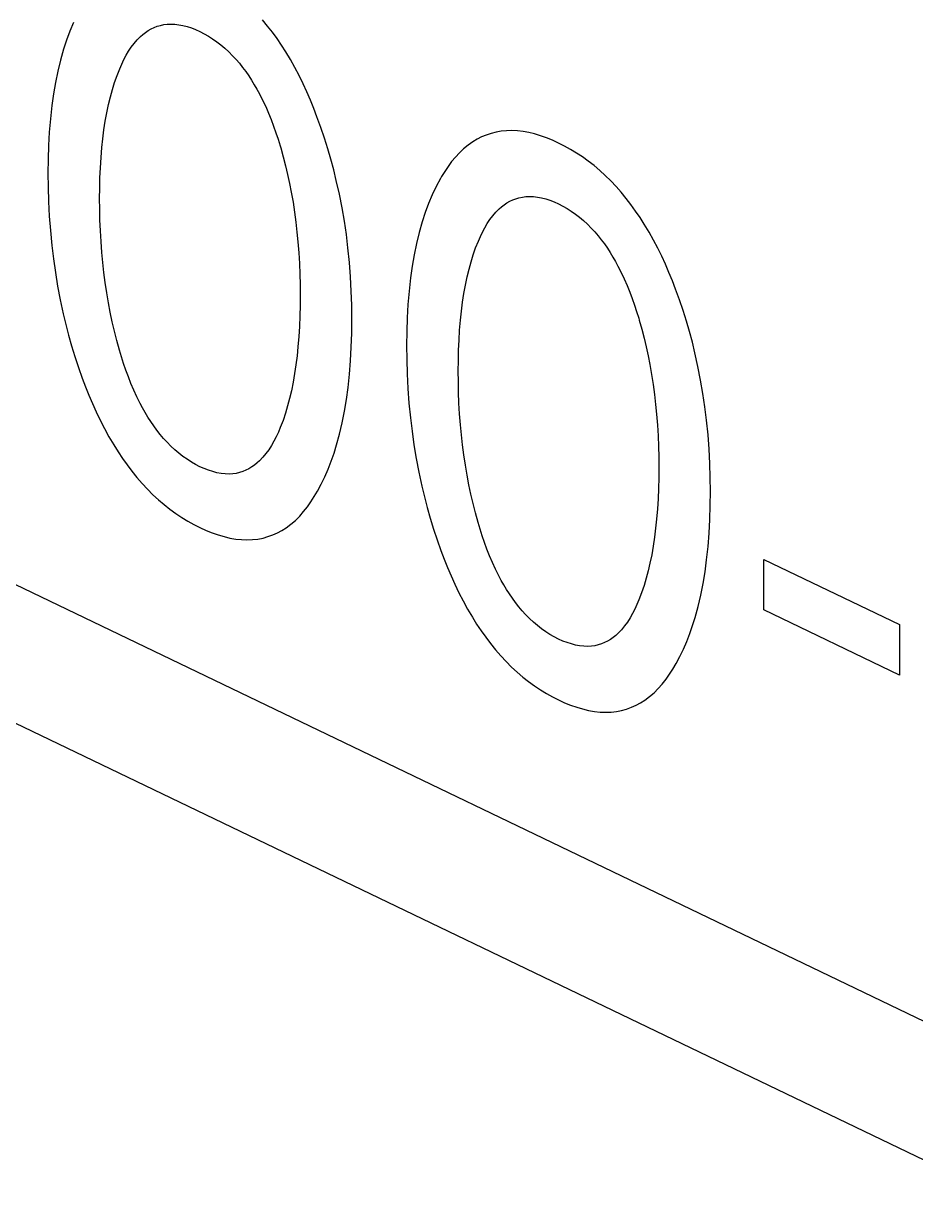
# Model space of a CAD drawing. Extents: x 0 to 420, y 0 to 297.
# Drawn here: x 196.187 to 198.495, y 119.639 to 122.645 of the extents above; entities that cross this region are included whole.
import ezdxf

# ---------------------------------------------------------------- set-up
doc = ezdxf.new("R2010")
doc.units = 0
doc.header["$LTSCALE"] = 23.1
doc.layers.add('40000_ISO', color=7, linetype='CONTINUOUS')

msp = doc.modelspace()

# ---------------------------------------------------------------- linework, layer by layer
at = {"layer": '40000_ISO', "color": 7, "linetype": 'CONTINUOUS'}
for p, q in [((151.239, 142.7894), (204.6505, 117.1157)), ((151.4456, 142.3318), (204.8571, 116.6581)), ((196.3076, 122.6249), (196.299, 122.6017)), ((196.317, 122.6473), (196.3076, 122.6249)), ((196.5033, 122.6215), (196.5104, 122.6263)), ((196.5104, 122.6263), (196.5177, 122.6305)), ((196.5177, 122.6305), (196.5254, 122.6342)), ((196.5254, 122.6342), (196.5334, 122.6373)), ((196.5334, 122.6373), (196.5417, 122.6398)), ((196.5417, 122.6398), (196.5503, 122.6417)), ((196.5503, 122.6417), (196.5593, 122.6428)), ((196.5593, 122.6428), (196.5691, 122.6432)), ((196.5691, 122.6432), (196.5792, 122.6427)), ((196.5792, 122.6427), (196.5896, 122.6415)), ((196.5896, 122.6415), (196.6002, 122.6394)), ((196.6002, 122.6394), (196.611, 122.6366)), ((196.611, 122.6366), (196.6219, 122.6331)), ((196.6219, 122.6331), (196.6329, 122.6288)), ((196.6329, 122.6288), (196.6439, 122.6239)), ((196.8189, 122.6381), (196.806, 122.6538)), ((196.8313, 122.622), (196.8189, 122.6381)), ((196.299, 122.6017), (196.2912, 122.5779)), ((196.4738, 122.5931), (196.4817, 122.6023)), ((196.4817, 122.6023), (196.4902, 122.6108)), ((196.4902, 122.6108), (196.4966, 122.6164)), ((196.4966, 122.6164), (196.5033, 122.6215)), ((196.6439, 122.6239), (196.655, 122.6182)), ((196.655, 122.6182), (196.666, 122.6119)), ((196.666, 122.6119), (196.6769, 122.605)), ((196.6769, 122.605), (196.6877, 122.5974)), ((196.6877, 122.5974), (196.6983, 122.5892)), ((196.8433, 122.6055), (196.8313, 122.622)), ((196.8547, 122.5886), (196.8433, 122.6055)), ((196.2912, 122.5779), (196.2833, 122.5501)), ((196.4533, 122.5624), (196.4597, 122.5731)), ((196.4597, 122.5731), (196.4665, 122.5834)), ((196.4665, 122.5834), (196.4738, 122.5931)), ((196.6983, 122.5892), (196.7087, 122.5805)), ((196.7087, 122.5805), (196.7188, 122.5712)), ((196.7188, 122.5712), (196.7286, 122.5614)), ((196.8657, 122.5715), (196.8547, 122.5886)), ((196.878, 122.5511), (196.8657, 122.5715)), ((196.2833, 122.5501), (196.2764, 122.5216)), ((196.4367, 122.5277), (196.4419, 122.5396)), ((196.4419, 122.5396), (196.4474, 122.5512)), ((196.4474, 122.5512), (196.4533, 122.5624)), ((196.7286, 122.5614), (196.7375, 122.5517)), ((196.7375, 122.5517), (196.7462, 122.5416)), ((196.7462, 122.5416), (196.7545, 122.5311)), ((196.8895, 122.5305), (196.878, 122.5511)), ((196.2764, 122.5216), (196.2704, 122.4924)), ((196.4234, 122.4922), (196.4297, 122.5102)), ((196.4297, 122.5102), (196.4367, 122.5277)), ((196.7545, 122.5311), (196.7625, 122.5203)), ((196.7625, 122.5203), (196.7701, 122.5092)), ((196.7701, 122.5092), (196.7775, 122.4979)), ((196.9004, 122.5097), (196.8895, 122.5305)), ((196.9107, 122.4887), (196.9004, 122.5097)), ((196.2704, 122.4924), (196.2653, 122.4626)), ((196.4176, 122.4737), (196.4234, 122.4922)), ((196.7775, 122.4979), (196.7846, 122.4864)), ((196.7846, 122.4864), (196.7913, 122.4747)), ((196.7913, 122.4747), (196.7977, 122.4629)), ((196.9204, 122.4675), (196.9107, 122.4887)), ((196.2653, 122.4626), (196.2611, 122.4323)), ((196.4078, 122.4355), (196.4124, 122.4548)), ((196.4124, 122.4548), (196.4176, 122.4737)), ((196.7977, 122.4629), (196.8062, 122.4463)), ((196.8062, 122.4463), (196.814, 122.4296)), ((196.9296, 122.4463), (196.9204, 122.4675)), ((196.9383, 122.425), (196.9296, 122.4463)), ((196.2611, 122.4323), (196.2573, 122.3984)), ((196.4032, 122.4138), (196.4078, 122.4355)), ((196.814, 122.4296), (196.8214, 122.4128)), ((196.9465, 122.4036), (196.9383, 122.425)), ((196.2573, 122.3984), (196.2545, 122.3639)), ((196.3958, 122.3693), (196.3992, 122.3917)), ((196.3992, 122.3917), (196.4032, 122.4138)), ((196.8214, 122.4128), (196.8282, 122.396)), ((196.8282, 122.396), (196.8346, 122.3791)), ((196.9566, 122.376), (196.9465, 122.4036)), ((196.2545, 122.3639), (196.2526, 122.329)), ((196.3929, 122.3465), (196.3958, 122.3693)), ((196.8346, 122.3791), (196.8405, 122.3622)), ((196.8405, 122.3622), (196.846, 122.3453)), ((196.9659, 122.3484), (196.9566, 122.376)), ((197.3842, 122.3562), (197.3723, 122.3512)), ((197.3967, 122.3604), (197.3842, 122.3562)), ((197.4096, 122.3636), (197.3967, 122.3604)), ((197.4229, 122.366), (197.4096, 122.3636)), ((197.4366, 122.3674), (197.4229, 122.366)), ((197.4506, 122.3677), (197.4366, 122.3674)), ((197.4649, 122.367), (197.4506, 122.3677)), ((197.4795, 122.3652), (197.4649, 122.367)), ((197.4944, 122.3625), (197.4795, 122.3652)), ((197.5095, 122.3589), (197.4944, 122.3625)), ((197.5248, 122.3543), (197.5095, 122.3589)), ((197.5402, 122.3489), (197.5248, 122.3543)), ((196.2526, 122.329), (196.2514, 122.2936)), ((196.3904, 122.3235), (196.3929, 122.3465)), ((196.846, 122.3453), (196.8512, 122.3285)), ((196.8512, 122.3285), (196.8528, 122.3229)), ((196.9746, 122.3209), (196.9659, 122.3484)), ((197.3375, 122.3302), (197.3259, 122.3207)), ((197.3498, 122.3388), (197.3375, 122.3302)), ((197.3608, 122.3454), (197.3498, 122.3388)), ((197.3723, 122.3512), (197.3608, 122.3454)), ((197.5557, 122.3426), (197.5402, 122.3489)), ((197.5713, 122.3355), (197.5557, 122.3426)), ((197.5868, 122.3276), (197.5713, 122.3355)), ((197.6024, 122.319), (197.5868, 122.3276)), ((196.3867, 122.2715), (196.3883, 122.2977)), ((196.3883, 122.2977), (196.3904, 122.3235)), ((196.8528, 122.3229), (196.8593, 122.2999)), ((196.8593, 122.2999), (196.8653, 122.2769)), ((196.9826, 122.2934), (196.9746, 122.3209)), ((197.3046, 122.2993), (197.2949, 122.2875)), ((197.315, 122.3104), (197.3046, 122.2993)), ((197.3259, 122.3207), (197.315, 122.3104)), ((197.6178, 122.3096), (197.6024, 122.319)), ((197.6332, 122.2995), (197.6178, 122.3096)), ((197.6483, 122.2886), (197.6332, 122.2995)), ((196.2514, 122.2936), (196.2511, 122.2579)), ((196.3855, 122.2452), (196.3867, 122.2715)), ((196.8653, 122.2769), (196.8707, 122.2539)), ((196.9899, 122.266), (196.9826, 122.2934)), ((196.9967, 122.2387), (196.9899, 122.266)), ((197.2856, 122.2751), (197.2769, 122.2622)), ((197.2949, 122.2875), (197.2856, 122.2751)), ((197.6632, 122.277), (197.6483, 122.2886)), ((197.6779, 122.2646), (197.6632, 122.277)), ((197.6922, 122.2516), (197.6779, 122.2646)), ((196.2511, 122.2579), (196.2514, 122.2212)), ((196.3849, 122.2185), (196.3855, 122.2452)), ((196.8707, 122.2539), (196.8757, 122.2311)), ((197.0046, 122.2034), (196.9967, 122.2387)), ((197.2659, 122.2441), (197.2546, 122.2232)), ((197.2687, 122.2488), (197.2659, 122.2441)), ((197.2769, 122.2622), (197.2687, 122.2488)), ((197.7063, 122.2377), (197.6922, 122.2516)), ((197.72, 122.2232), (197.7063, 122.2377)), ((196.2514, 122.2212), (196.2525, 122.1841)), ((196.3847, 122.1917), (196.3849, 122.2185)), ((196.8757, 122.2311), (196.8801, 122.2084)), ((196.8801, 122.2084), (196.8847, 122.1824)), ((197.2546, 122.2232), (197.2443, 122.2016)), ((197.7333, 122.208), (197.72, 122.2232)), ((197.7462, 122.1924), (197.7333, 122.208)), ((196.2525, 122.1841), (196.2544, 122.1467)), ((196.3849, 122.1643), (196.3847, 122.1917)), ((196.8847, 122.1824), (196.8887, 122.1565)), ((197.0115, 122.1683), (197.0046, 122.2034)), ((197.2349, 122.1791), (197.2263, 122.156)), ((197.2443, 122.2016), (197.2349, 122.1791)), ((197.4239, 122.1706), (197.4306, 122.1758)), ((197.4306, 122.1758), (197.4377, 122.1805)), ((197.4377, 122.1805), (197.445, 122.1848)), ((197.445, 122.1848), (197.4527, 122.1885)), ((197.4527, 122.1885), (197.4607, 122.1916)), ((197.4607, 122.1916), (197.469, 122.1941)), ((197.469, 122.1941), (197.4777, 122.1959)), ((197.4777, 122.1959), (197.4866, 122.1971)), ((197.4866, 122.1971), (197.4964, 122.1974)), ((197.4964, 122.1974), (197.5065, 122.197)), ((197.5065, 122.197), (197.5169, 122.1957)), ((197.5169, 122.1957), (197.5275, 122.1937)), ((197.5275, 122.1937), (197.5383, 122.1909)), ((197.5383, 122.1909), (197.5492, 122.1874)), ((197.5492, 122.1874), (197.5602, 122.1831)), ((197.5602, 122.1831), (197.5713, 122.1781)), ((197.5713, 122.1781), (197.5823, 122.1725)), ((197.7586, 122.1763), (197.7462, 122.1924)), ((197.7706, 122.1597), (197.7586, 122.1763)), ((196.2544, 122.1467), (196.2572, 122.1089)), ((196.3855, 122.1366), (196.3849, 122.1643)), ((196.8887, 122.1565), (196.8921, 122.1307)), ((197.0175, 122.1333), (197.0115, 122.1683)), ((197.2263, 122.156), (197.2185, 122.1321)), ((197.3938, 122.1377), (197.4012, 122.1474)), ((197.4012, 122.1474), (197.409, 122.1565)), ((197.409, 122.1565), (197.4175, 122.165)), ((197.4175, 122.165), (197.4239, 122.1706)), ((197.5823, 122.1725), (197.5933, 122.1662)), ((197.5933, 122.1662), (197.6042, 122.1592)), ((197.6042, 122.1592), (197.615, 122.1517)), ((197.615, 122.1517), (197.6256, 122.1435)), ((197.7821, 122.1429), (197.7706, 122.1597)), ((196.3866, 122.1088), (196.3855, 122.1366)), ((196.8921, 122.1307), (196.895, 122.1052)), ((197.0226, 122.0987), (197.0175, 122.1333)), ((197.2185, 122.1321), (197.2106, 122.1044)), ((197.3747, 122.1054), (197.3806, 122.1166)), ((197.3806, 122.1166), (197.387, 122.1274)), ((197.387, 122.1274), (197.3938, 122.1377)), ((197.6256, 122.1435), (197.636, 122.1348)), ((197.636, 122.1348), (197.6461, 122.1255)), ((197.6461, 122.1255), (197.6559, 122.1157)), ((197.6559, 122.1157), (197.6649, 122.106)), ((197.7931, 122.1257), (197.7821, 122.1429)), ((197.8053, 122.1054), (197.7931, 122.1257)), ((196.2572, 122.1089), (196.2609, 122.0708)), ((196.3882, 122.0807), (196.3866, 122.1088)), ((196.895, 122.1052), (196.8974, 122.0798)), ((197.0268, 122.0643), (197.0226, 122.0987)), ((197.2106, 122.1044), (197.2037, 122.0758)), ((197.364, 122.082), (197.3692, 122.0939)), ((197.3692, 122.0939), (197.3747, 122.1054)), ((197.6649, 122.106), (197.6735, 122.0958)), ((197.6735, 122.0958), (197.6818, 122.0853)), ((197.6818, 122.0853), (197.6898, 122.0745)), ((197.8168, 122.0847), (197.8053, 122.1054)), ((197.8277, 122.0639), (197.8168, 122.0847)), ((196.2609, 122.0708), (196.2651, 122.0359)), ((196.3904, 122.0524), (196.3882, 122.0807)), ((196.8974, 122.0798), (196.8996, 122.0519)), ((197.0305, 122.0267), (197.0268, 122.0643)), ((197.2037, 122.0758), (197.1977, 122.0467)), ((197.3507, 122.0464), (197.357, 122.0644)), ((197.357, 122.0644), (197.364, 122.082)), ((197.6898, 122.0745), (197.6975, 122.0634)), ((197.6975, 122.0634), (197.7048, 122.0521)), ((197.838, 122.0429), (197.8277, 122.0639)), ((196.2651, 122.0359), (196.2701, 122.0008)), ((196.3928, 122.0267), (196.3904, 122.0524)), ((196.3956, 122.0007), (196.3928, 122.0267)), ((196.8996, 122.0519), (196.9012, 122.0242)), ((196.9012, 122.0242), (196.9023, 121.9967)), ((197.0333, 121.9896), (197.0305, 122.0267)), ((197.1977, 122.0467), (197.1926, 122.0169)), ((197.3398, 122.009), (197.345, 122.0279)), ((197.345, 122.0279), (197.3507, 122.0464)), ((197.7048, 122.0521), (197.7119, 122.0406)), ((197.7119, 122.0406), (197.7186, 122.029)), ((197.7186, 122.029), (197.725, 122.0172)), ((197.8477, 122.0218), (197.838, 122.0429)), ((196.2701, 122.0008), (196.276, 121.9654)), ((196.399, 121.9746), (196.3956, 122.0007)), ((196.9023, 121.9967), (196.903, 121.9695)), ((197.1926, 122.0169), (197.1884, 121.9866)), ((197.3351, 121.9897), (197.3398, 122.009)), ((197.725, 122.0172), (197.7335, 122.0006)), ((197.7335, 122.0006), (197.7414, 121.9839)), ((197.8569, 122.0005), (197.8477, 122.0218)), ((197.8656, 121.9792), (197.8569, 122.0005)), ((196.276, 121.9654), (196.2828, 121.9298)), ((196.403, 121.9483), (196.399, 121.9746)), ((196.903, 121.9695), (196.9032, 121.9424)), ((197.0353, 121.9528), (197.0333, 121.9896)), ((197.1884, 121.9866), (197.1847, 121.9527)), ((197.3265, 121.946), (197.3305, 121.9681)), ((197.3305, 121.9681), (197.3351, 121.9897)), ((197.7414, 121.9839), (197.7487, 121.9671)), ((197.7487, 121.9671), (197.7555, 121.9502)), ((197.8739, 121.9579), (197.8656, 121.9792)), ((196.4075, 121.9219), (196.403, 121.9483)), ((196.9032, 121.9424), (196.903, 121.9152)), ((197.0364, 121.9163), (197.0353, 121.9528)), ((197.1847, 121.9527), (197.1819, 121.9182)), ((197.3231, 121.9236), (197.3265, 121.946)), ((197.7555, 121.9502), (197.7619, 121.9334)), ((197.7619, 121.9334), (197.7678, 121.9165)), ((197.8839, 121.9303), (197.8739, 121.9579)), ((196.2828, 121.9298), (196.2905, 121.8939)), ((196.4121, 121.8978), (196.4075, 121.9219)), ((196.903, 121.9152), (196.9024, 121.8882)), ((197.0368, 121.8802), (197.0364, 121.9163)), ((197.1819, 121.9182), (197.1799, 121.8833)), ((197.3202, 121.9008), (197.3231, 121.9236)), ((197.7678, 121.9165), (197.7733, 121.8996)), ((197.8932, 121.9027), (197.8839, 121.9303)), ((196.2905, 121.8939), (196.2972, 121.8664)), ((196.4172, 121.8735), (196.4121, 121.8978)), ((196.4228, 121.8492), (196.4172, 121.8735)), ((196.9024, 121.8882), (196.9013, 121.8614)), ((197.0365, 121.8439), (197.0368, 121.8802)), ((197.1799, 121.8833), (197.1788, 121.8479)), ((197.3156, 121.8519), (197.3178, 121.8777)), ((197.3178, 121.8777), (197.3202, 121.9008)), ((197.7733, 121.8996), (197.7785, 121.8827)), ((197.7785, 121.8827), (197.7802, 121.8772)), ((197.7802, 121.8772), (197.7867, 121.8541)), ((197.9019, 121.8752), (197.8932, 121.9027)), ((197.9099, 121.8477), (197.9019, 121.8752)), ((196.2972, 121.8664), (196.3044, 121.8387)), ((196.4291, 121.8247), (196.4228, 121.8492)), ((196.9013, 121.8614), (196.8996, 121.8349)), ((197.0354, 121.808), (197.0365, 121.8439)), ((197.1788, 121.8479), (197.1784, 121.8121)), ((197.314, 121.8258), (197.3156, 121.8519)), ((197.7867, 121.8541), (197.7926, 121.8311)), ((197.9173, 121.8203), (197.9099, 121.8477)), ((196.3044, 121.8387), (196.3123, 121.8109)), ((196.4359, 121.8001), (196.4291, 121.8247)), ((196.8996, 121.8349), (196.8975, 121.8087)), ((197.3129, 121.7994), (197.314, 121.8258)), ((197.7926, 121.8311), (197.7981, 121.8082)), ((197.924, 121.793), (197.9173, 121.8203)), ((196.3123, 121.8109), (196.3208, 121.7831)), ((196.3208, 121.7831), (196.33, 121.7552)), ((196.4411, 121.7829), (196.4359, 121.8001)), ((196.4466, 121.7656), (196.4411, 121.7829)), ((196.8951, 121.7852), (196.8922, 121.762)), ((196.8975, 121.8087), (196.8951, 121.7852)), ((197.0334, 121.7725), (197.0354, 121.808)), ((197.1784, 121.8121), (197.1787, 121.7754)), ((197.3122, 121.7728), (197.3129, 121.7994)), ((197.7981, 121.8082), (197.803, 121.7854)), ((197.803, 121.7854), (197.8074, 121.7627)), ((197.9319, 121.7577), (197.924, 121.793)), ((196.33, 121.7552), (196.3399, 121.7272)), ((196.4526, 121.7483), (196.4466, 121.7656)), ((196.8922, 121.762), (196.8888, 121.7392)), ((197.0306, 121.7375), (197.0334, 121.7725)), ((197.1787, 121.7754), (197.1798, 121.7384)), ((197.312, 121.7459), (197.3122, 121.7728)), ((197.8074, 121.7627), (197.812, 121.7366)), ((197.9388, 121.7225), (197.9319, 121.7577)), ((196.3399, 121.7272), (196.3481, 121.7054)), ((196.4589, 121.731), (196.4526, 121.7483)), ((196.4657, 121.7137), (196.4589, 121.731)), ((196.8888, 121.7392), (196.8849, 121.7167)), ((197.027, 121.703), (197.0306, 121.7375)), ((197.1798, 121.7384), (197.1818, 121.701)), ((197.3122, 121.7185), (197.312, 121.7459)), ((197.812, 121.7366), (197.816, 121.7107)), ((196.3481, 121.7054), (196.3568, 121.6835)), ((196.4731, 121.6965), (196.4657, 121.7137)), ((196.481, 121.6794), (196.4731, 121.6965)), ((196.8804, 121.6946), (196.8758, 121.6749)), ((196.8849, 121.7167), (196.8804, 121.6946)), ((197.0228, 121.6722), (197.027, 121.703)), ((197.1818, 121.701), (197.1846, 121.6632)), ((197.3128, 121.6909), (197.3122, 121.7185)), ((197.816, 121.7107), (197.8194, 121.685)), ((197.9448, 121.6876), (197.9388, 121.7225)), ((196.3568, 121.6835), (196.3661, 121.6617)), ((196.4895, 121.6623), (196.481, 121.6794)), ((196.8758, 121.6749), (196.8707, 121.6555)), ((197.0178, 121.6419), (197.0228, 121.6722)), ((197.1846, 121.6632), (197.1882, 121.6251)), ((197.3139, 121.663), (197.3128, 121.6909)), ((197.3156, 121.635), (197.3139, 121.663)), ((197.8194, 121.685), (197.8223, 121.6594)), ((197.9499, 121.6529), (197.9448, 121.6876)), ((196.3661, 121.6617), (196.3758, 121.64)), ((196.3758, 121.64), (196.3862, 121.6184)), ((196.4959, 121.6503), (196.4895, 121.6623)), ((196.5027, 121.6384), (196.4959, 121.6503)), ((196.5097, 121.6267), (196.5027, 121.6384)), ((196.865, 121.6366), (196.8588, 121.6181)), ((196.8707, 121.6555), (196.865, 121.6366)), ((197.0119, 121.6121), (197.0178, 121.6419)), ((197.3177, 121.6067), (197.3156, 121.635)), ((197.8223, 121.6594), (197.8248, 121.634)), ((197.8248, 121.634), (197.8269, 121.6061)), ((197.9541, 121.6185), (197.9499, 121.6529)), ((196.3862, 121.6184), (196.3972, 121.597)), ((196.5171, 121.6152), (196.5097, 121.6267)), ((196.5248, 121.6038), (196.5171, 121.6152)), ((196.5328, 121.5928), (196.5248, 121.6038)), ((196.8588, 121.6181), (196.8519, 121.6002)), ((197.0051, 121.583), (197.0119, 121.6121)), ((197.1882, 121.6251), (197.1924, 121.5902)), ((197.3201, 121.5809), (197.3177, 121.6067)), ((197.8269, 121.6061), (197.8285, 121.5785)), ((197.9579, 121.581), (197.9541, 121.6185)), ((196.3972, 121.597), (196.4088, 121.5758)), ((196.4088, 121.5758), (196.4212, 121.5548)), ((196.5412, 121.5821), (196.5328, 121.5928)), ((196.5499, 121.5717), (196.5412, 121.5821)), ((196.8412, 121.5759), (196.8353, 121.5643)), ((196.8468, 121.5879), (196.8412, 121.5759)), ((196.8519, 121.6002), (196.8468, 121.5879)), ((196.9973, 121.5546), (197.0051, 121.583)), ((197.1924, 121.5902), (197.1974, 121.5551)), ((197.323, 121.555), (197.3201, 121.5809)), ((197.8285, 121.5785), (197.8297, 121.551)), ((197.9607, 121.5438), (197.9579, 121.581)), ((196.4212, 121.5548), (196.4322, 121.5373)), ((196.5589, 121.5618), (196.5499, 121.5717)), ((196.5687, 121.5518), (196.5589, 121.5618)), ((196.5789, 121.5424), (196.5687, 121.5518)), ((196.5893, 121.5335), (196.5789, 121.5424)), ((196.8221, 121.5424), (196.8148, 121.5323)), ((196.829, 121.5531), (196.8221, 121.5424)), ((196.8353, 121.5643), (196.829, 121.5531)), ((196.9907, 121.5334), (196.9973, 121.5546)), ((197.1974, 121.5551), (197.2033, 121.5197)), ((197.3264, 121.5289), (197.323, 121.555)), ((197.8297, 121.551), (197.8303, 121.5237)), ((197.9626, 121.507), (197.9607, 121.5438)), ((196.4322, 121.5373), (196.4437, 121.5201)), ((196.4437, 121.5201), (196.4557, 121.5032)), ((196.5999, 121.5252), (196.5893, 121.5335)), ((196.6108, 121.5176), (196.5999, 121.5252)), ((196.6218, 121.5105), (196.6108, 121.5176)), ((196.7983, 121.5139), (196.7919, 121.5081)), ((196.8069, 121.5228), (196.7983, 121.5139)), ((196.8148, 121.5323), (196.8069, 121.5228)), ((196.9756, 121.4923), (196.9835, 121.5126)), ((196.9835, 121.5126), (196.9907, 121.5334)), ((197.2033, 121.5197), (197.2101, 121.484)), ((197.3303, 121.5026), (197.3264, 121.5289)), ((197.8303, 121.5237), (197.8305, 121.4967)), ((196.4557, 121.5032), (196.4682, 121.4867)), ((196.4682, 121.4867), (196.4811, 121.4707)), ((196.6328, 121.5042), (196.6218, 121.5105)), ((196.6439, 121.4985), (196.6328, 121.5042)), ((196.6551, 121.4935), (196.6439, 121.4985)), ((196.6661, 121.4892), (196.6551, 121.4935)), ((196.6771, 121.4857), (196.6661, 121.4892)), ((196.6879, 121.4829), (196.6771, 121.4857)), ((196.6986, 121.481), (196.6879, 121.4829)), ((196.7467, 121.4833), (196.738, 121.4813)), ((196.7551, 121.4859), (196.7467, 121.4833)), ((196.7631, 121.4893), (196.7551, 121.4859)), ((196.7708, 121.4932), (196.7631, 121.4893)), ((196.7782, 121.4977), (196.7708, 121.4932)), ((196.7852, 121.5026), (196.7782, 121.4977)), ((196.7919, 121.5081), (196.7852, 121.5026)), ((196.9671, 121.4726), (196.9756, 121.4923)), ((197.2101, 121.484), (197.2179, 121.4482)), ((197.3348, 121.4762), (197.3303, 121.5026)), ((197.8305, 121.4967), (197.8303, 121.4694)), ((197.9638, 121.4706), (197.9626, 121.507)), ((196.4811, 121.4707), (196.4945, 121.4552)), ((196.4945, 121.4552), (196.5083, 121.4403)), ((196.709, 121.4798), (196.6986, 121.481)), ((196.7192, 121.4795), (196.709, 121.4798)), ((196.729, 121.48), (196.7192, 121.4795)), ((196.738, 121.4813), (196.729, 121.48)), ((196.948, 121.4349), (196.9579, 121.4535)), ((196.9579, 121.4535), (196.9671, 121.4726)), ((197.3394, 121.452), (197.3348, 121.4762)), ((197.8303, 121.4694), (197.8297, 121.4424)), ((197.9641, 121.4344), (197.9638, 121.4706)), ((196.5083, 121.4403), (196.5225, 121.4261)), ((196.5225, 121.4261), (196.5369, 121.4129)), ((196.9398, 121.421), (196.948, 121.4349)), ((197.2179, 121.4482), (197.2245, 121.4206)), ((197.3445, 121.4278), (197.3394, 121.452)), ((197.3502, 121.4034), (197.3445, 121.4278)), ((197.8297, 121.4424), (197.8286, 121.4156)), ((197.9638, 121.3981), (197.9641, 121.4344)), ((196.5369, 121.4129), (196.5515, 121.4003)), ((196.5515, 121.4003), (196.5665, 121.3886)), ((196.9122, 121.3822), (196.9219, 121.3945)), ((196.9219, 121.3945), (196.9311, 121.4075)), ((196.9311, 121.4075), (196.9398, 121.421)), ((197.2245, 121.4206), (197.2317, 121.3929)), ((197.2317, 121.3929), (197.2396, 121.3652)), ((197.3564, 121.3789), (197.3502, 121.4034)), ((197.8286, 121.4156), (197.827, 121.3891)), ((197.9627, 121.3622), (197.9638, 121.3981)), ((196.5665, 121.3886), (196.5817, 121.3775)), ((196.5817, 121.3775), (196.5971, 121.3673)), ((196.5971, 121.3673), (196.6126, 121.3577)), ((196.891, 121.3597), (196.9019, 121.3705)), ((196.9019, 121.3705), (196.9122, 121.3822)), ((197.2396, 121.3652), (197.2481, 121.3373)), ((197.3633, 121.3544), (197.3564, 121.3789)), ((197.8248, 121.3629), (197.8224, 121.3395)), ((197.827, 121.3891), (197.8248, 121.3629)), ((197.9608, 121.3268), (197.9627, 121.3622)), ((196.6126, 121.3577), (196.6283, 121.349)), ((196.6283, 121.349), (196.6439, 121.3411)), ((196.6439, 121.3411), (196.6597, 121.3339)), ((196.6597, 121.3339), (196.6753, 121.3276)), ((196.8445, 121.3274), (196.856, 121.3336)), ((196.856, 121.3336), (196.867, 121.3405)), ((196.867, 121.3405), (196.8793, 121.3496)), ((196.8793, 121.3496), (196.891, 121.3597)), ((197.2481, 121.3373), (197.2573, 121.3094)), ((197.3684, 121.3371), (197.3633, 121.3544)), ((197.374, 121.3198), (197.3684, 121.3371)), ((197.8224, 121.3395), (197.8196, 121.3163)), ((196.6753, 121.3276), (196.6909, 121.3221)), ((196.6909, 121.3221), (196.7063, 121.3176)), ((196.7063, 121.3176), (196.7216, 121.314)), ((196.7216, 121.314), (196.7366, 121.3114)), ((196.7366, 121.3114), (196.7513, 121.3098)), ((196.7513, 121.3098), (196.7657, 121.3092)), ((196.7657, 121.3092), (196.7799, 121.3098)), ((196.7799, 121.3098), (196.7937, 121.3114)), ((196.7937, 121.3114), (196.8071, 121.314)), ((196.8071, 121.314), (196.82, 121.3176)), ((196.82, 121.3176), (196.8325, 121.3221)), ((196.8325, 121.3221), (196.8445, 121.3274)), ((197.2573, 121.3094), (197.2672, 121.2815)), ((197.3799, 121.3025), (197.374, 121.3198)), ((197.3862, 121.2853), (197.3799, 121.3025)), ((197.8196, 121.3163), (197.8162, 121.2934)), ((197.958, 121.2918), (197.9608, 121.3268)), ((197.2672, 121.2815), (197.2754, 121.2596)), ((197.3931, 121.268), (197.3862, 121.2853)), ((197.8162, 121.2934), (197.8122, 121.2709)), ((197.9543, 121.2573), (197.958, 121.2918)), ((197.2754, 121.2596), (197.2842, 121.2378)), ((197.4004, 121.2508), (197.3931, 121.268)), ((197.4083, 121.2336), (197.4004, 121.2508)), ((197.8077, 121.2488), (197.8031, 121.2291)), ((197.8122, 121.2709), (197.8077, 121.2488)), ((197.9501, 121.2264), (197.9543, 121.2573)), ((198.1021, 121.2589), (198.4531, 121.0902)), ((198.1021, 121.1281), (198.1021, 121.2589)), ((197.2842, 121.2378), (197.2934, 121.216)), ((197.2934, 121.216), (197.3032, 121.1943)), ((197.4169, 121.2166), (197.4083, 121.2336)), ((197.4233, 121.2046), (197.4169, 121.2166)), ((197.8031, 121.2291), (197.798, 121.2098)), ((197.9451, 121.1961), (197.9501, 121.2264)), ((197.3032, 121.1943), (197.3135, 121.1727)), ((197.43, 121.1927), (197.4233, 121.2046)), ((197.437, 121.181), (197.43, 121.1927)), ((197.7924, 121.1909), (197.7861, 121.1724)), ((197.798, 121.2098), (197.7924, 121.1909)), ((197.9392, 121.1664), (197.9451, 121.1961)), ((197.3135, 121.1727), (197.3245, 121.1513)), ((197.4444, 121.1694), (197.437, 121.181)), ((197.4521, 121.1581), (197.4444, 121.1694)), ((197.4601, 121.147), (197.4521, 121.1581)), ((197.7793, 121.1544), (197.7741, 121.1421)), ((197.7861, 121.1724), (197.7793, 121.1544)), ((197.9324, 121.1373), (197.9392, 121.1664)), ((197.3245, 121.1513), (197.3361, 121.1301)), ((197.3361, 121.1301), (197.3485, 121.1091)), ((197.4685, 121.1363), (197.4601, 121.147)), ((197.4772, 121.126), (197.4685, 121.1363)), ((197.4862, 121.116), (197.4772, 121.126)), ((197.7686, 121.1302), (197.7626, 121.1186)), ((197.7741, 121.1421), (197.7686, 121.1302)), ((197.9247, 121.1089), (197.9324, 121.1373)), ((198.4531, 120.9594), (198.1021, 121.1281)), ((197.3485, 121.1091), (197.3595, 121.0916)), ((197.3595, 121.0916), (197.371, 121.0744)), ((197.496, 121.1061), (197.4862, 121.116)), ((197.5062, 121.0966), (197.496, 121.1061)), ((197.5166, 121.0878), (197.5062, 121.0966)), ((197.7495, 121.0967), (197.7421, 121.0866)), ((197.7563, 121.1074), (197.7495, 121.0967)), ((197.7626, 121.1186), (197.7563, 121.1074)), ((197.918, 121.0876), (197.9247, 121.1089)), ((197.371, 121.0744), (197.383, 121.0575)), ((197.5273, 121.0795), (197.5166, 121.0878)), ((197.5381, 121.0718), (197.5273, 121.0795)), ((197.5491, 121.0648), (197.5381, 121.0718)), ((197.5601, 121.0584), (197.5491, 121.0648)), ((197.7193, 121.0623), (197.7125, 121.0569)), ((197.7257, 121.0681), (197.7193, 121.0623)), ((197.7342, 121.077), (197.7257, 121.0681)), ((197.7421, 121.0866), (197.7342, 121.077)), ((197.9029, 121.0466), (197.9108, 121.0668)), ((197.9108, 121.0668), (197.918, 121.0876)), ((198.4531, 121.0902), (198.4531, 120.9594)), ((197.383, 121.0575), (197.3955, 121.041)), ((197.3955, 121.041), (197.4084, 121.0249)), ((197.5713, 121.0527), (197.5601, 121.0584)), ((197.5824, 121.0477), (197.5713, 121.0527)), ((197.5934, 121.0435), (197.5824, 121.0477)), ((197.6044, 121.04), (197.5934, 121.0435)), ((197.6153, 121.0372), (197.6044, 121.04)), ((197.6259, 121.0352), (197.6153, 121.0372)), ((197.6363, 121.0341), (197.6259, 121.0352)), ((197.6465, 121.0337), (197.6363, 121.0341)), ((197.6563, 121.0342), (197.6465, 121.0337)), ((197.6653, 121.0355), (197.6563, 121.0342)), ((197.674, 121.0375), (197.6653, 121.0355)), ((197.6824, 121.0402), (197.674, 121.0375)), ((197.6904, 121.0435), (197.6824, 121.0402)), ((197.6981, 121.0475), (197.6904, 121.0435)), ((197.7055, 121.0519), (197.6981, 121.0475)), ((197.7125, 121.0569), (197.7055, 121.0519)), ((197.8944, 121.0268), (197.9029, 121.0466)), ((197.4084, 121.0249), (197.4218, 121.0094)), ((197.4218, 121.0094), (197.4356, 120.9946)), ((197.8753, 120.9892), (197.8852, 121.0077)), ((197.8852, 121.0077), (197.8944, 121.0268)), ((197.4356, 120.9946), (197.4498, 120.9804)), ((197.4498, 120.9804), (197.4642, 120.9671)), ((197.8584, 120.9617), (197.8671, 120.9752)), ((197.8671, 120.9752), (197.8753, 120.9892)), ((197.4642, 120.9671), (197.4789, 120.9546)), ((197.4789, 120.9546), (197.4938, 120.9428)), ((197.4938, 120.9428), (197.509, 120.9318)), ((197.8395, 120.9364), (197.8493, 120.9488)), ((197.8493, 120.9488), (197.8584, 120.9617)), ((197.509, 120.9318), (197.5244, 120.9215)), ((197.5244, 120.9215), (197.54, 120.912)), ((197.54, 120.912), (197.5556, 120.9033)), ((197.8067, 120.9039), (197.8183, 120.9139)), ((197.8183, 120.9139), (197.8292, 120.9248)), ((197.8292, 120.9248), (197.8395, 120.9364)), ((197.5556, 120.9033), (197.5713, 120.8953)), ((197.5713, 120.8953), (197.587, 120.8882)), ((197.587, 120.8882), (197.6026, 120.8818)), ((197.6026, 120.8818), (197.6182, 120.8764)), ((197.7599, 120.8763), (197.7719, 120.8817)), ((197.7719, 120.8817), (197.7834, 120.8878)), ((197.7834, 120.8878), (197.7943, 120.8948)), ((197.7943, 120.8948), (197.8067, 120.9039)), ((197.6182, 120.8764), (197.6336, 120.8719)), ((197.6336, 120.8719), (197.6489, 120.8683)), ((197.6489, 120.8683), (197.6639, 120.8656)), ((197.6639, 120.8656), (197.6786, 120.864)), ((197.6786, 120.864), (197.693, 120.8635)), ((197.693, 120.8635), (197.7072, 120.864)), ((197.7072, 120.864), (197.721, 120.8656)), ((197.721, 120.8656), (197.7344, 120.8682)), ((197.7344, 120.8682), (197.7474, 120.8718)), ((197.7474, 120.8718), (197.7599, 120.8763))]:
    msp.add_line(p, q, dxfattribs=at)

doc.saveas('drawing.dxf')
